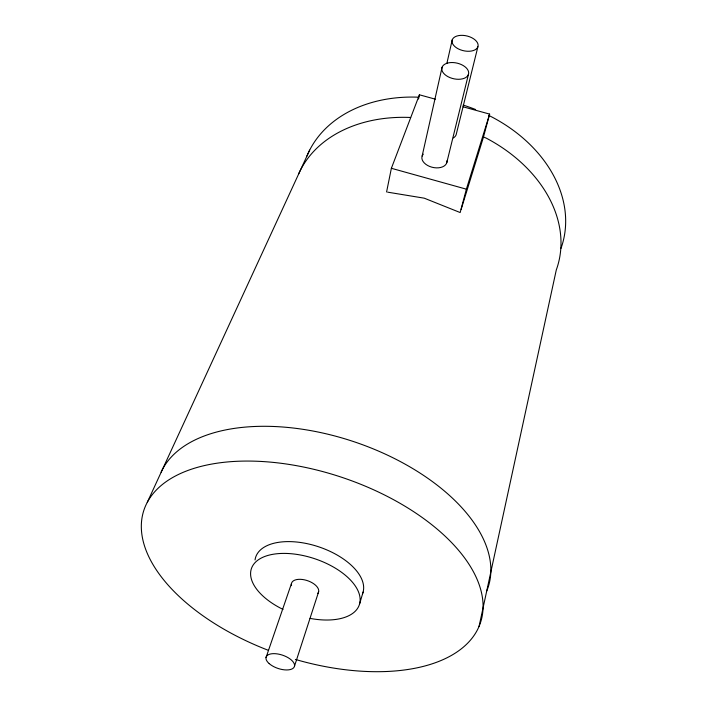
<?xml version="1.0" encoding="UTF-8"?>
<svg xmlns="http://www.w3.org/2000/svg" width="707" height="707" viewBox="0 0 707 707"><rect width="100%" height="100%" fill="white"/><g stroke="black" fill="none" stroke-linecap="round" stroke-linejoin="round"><path stroke-width="1.06" d="M386.579 191.986L391.378 168.293L419.419 94.8L435.379 99.192M418.526 99.015L419.419 94.8M479.028 626.508L556.294 269.933A137.609 103.222 18.4 0 0 486.107 138.059L483.473 137.017M422.141 156.017L442.087 67.253M446.859 63.462L452.25 39.769M446.736 162.84L468.423 74.456A13.672 7.998 13 0 0 450.889 62.561A13.672 7.998 13 0 0 446.391 75.72A13.672 7.998 13 0 0 468.423 74.456M477.897 46.75A13.309 7.583 13.1 0 1 456.501 47.82A13.309 7.583 13.1 0 1 460.77 35.359A13.309 7.583 13.1 0 1 477.897 46.75L456.148 134.701A12.461 7.697 13.2 0 1 453.302 137.927M463.041 106.792L489.633 114.101L466.381 189.176L460.16 212.542L424.262 198.181L387.657 192.163M489.633 114.101L483.394 137.308L461.123 209.413M359.589 603.928L363.098 592.068M294.501 666.153L318.645 591.741M266.018 657.572L291.434 583.637M147.286 502.332L309.657 150.131M391.378 168.293L466.381 189.176M298.584 174.002A137.609 103.222 18.4 0 1 410.634 117.486M161.108 472.161A173.471 95.569 18.5 0 1 361.984 444.517A173.471 95.569 18.5 0 1 486.708 591.043M268.368 650.325A177.439 93.854 18.5 0 1 184.827 471.649A177.439 93.854 18.5 0 1 471.454 568.26A177.439 93.854 18.5 0 1 295.358 659.428M255.041 559.962A56.48 29.721 18.5 0 1 316.966 546.255A56.48 29.721 18.5 0 1 362.47 593.907M306.918 156.07A135.214 103.231 18.4 0 1 418.35 97.195M463.156 105.087A135.214 103.231 18.4 0 1 475.608 109.523M488.617 115.338A135.214 103.231 18.4 0 1 560.951 248.466M283.021 609.407A56.914 29.517 18.5 0 1 266.239 555.958A56.914 29.517 18.5 0 1 354.905 585.405A56.914 29.517 18.5 0 1 310.055 618.386M291.549 585.661A14.22 7.37 18.5 0 1 306.511 580.359A14.22 7.37 18.5 0 1 317.77 593.473M446.983 160.736A12.779 8.104 13.1 0 1 431.765 167.161A12.779 8.104 13.1 0 1 423.272 154.161M269.19 663.608A14.9 7.008 18.5 0 0 293.644 667.788A14.9 7.008 18.5 0 0 277.966 654.01A14.9 7.008 18.5 0 0 269.19 663.608"/></g></svg>
